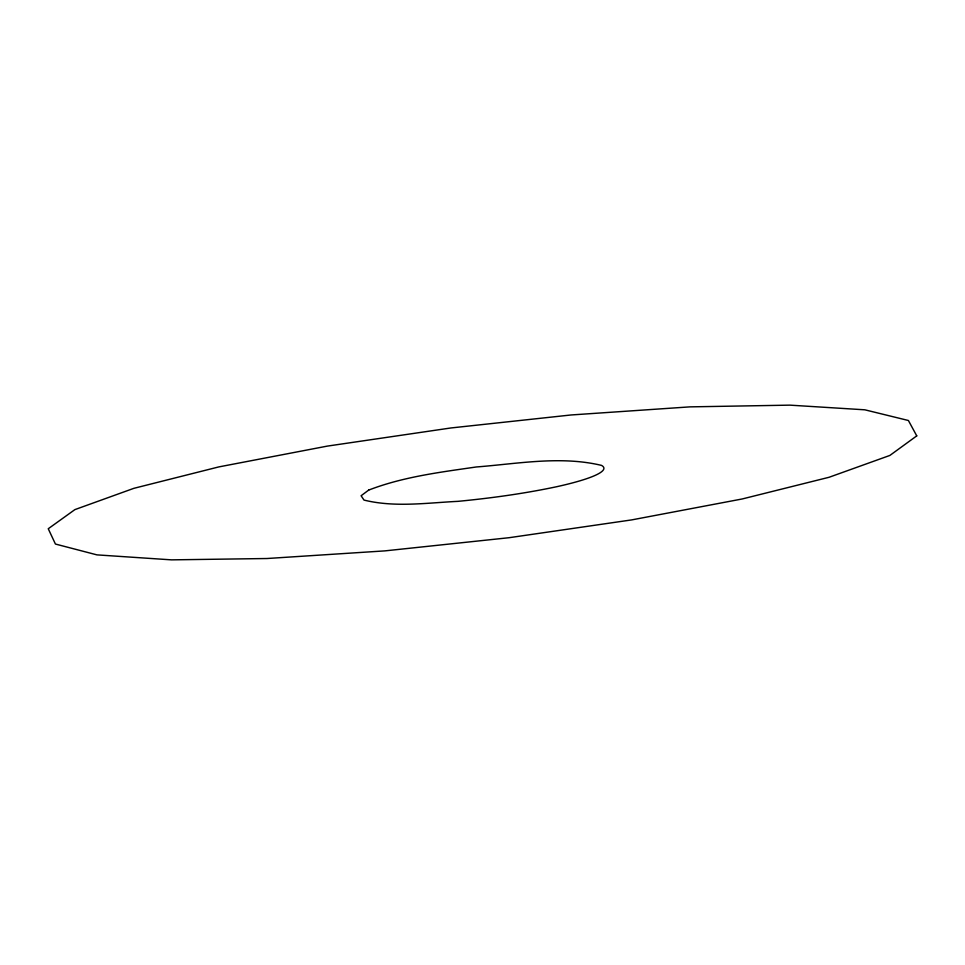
<?xml version="1.0" encoding="UTF-8"?>
<svg xmlns="http://www.w3.org/2000/svg" width="965" height="965" viewBox="0 0 965 965"><rect width="100%" height="100%" fill="white"/><g stroke="black" fill="none" stroke-linecap="round" stroke-linejoin="round"><path stroke-width="1.45" d="M368.69 490.087L361.103 495.745L363.998 500.075C394.721 507.662 426.856 502.874 458.025 501.342C490.908 498.181 523.657 493.67 555.997 486.867A122.06 16.14 -6.8 0 0 601.497 465.383C560.556 455.589 517.638 463.779 476.288 466.976C440.016 472.235 403.093 476.806 368.69 490.087M916.75 435.878L889.863 455.444L829.068 477.277L742.169 498.977L631.653 519.906L509.134 537.698L384.866 550.882L266.979 558.518L171.541 559.857L96.958 554.875L55.427 544.043L48.25 528.748L74.884 509.617L133.882 488.326L218.79 466.915L327.34 446.107L450.908 427.965L571.051 414.974L689.939 406.868L789.901 405.143L864.845 409.811L908.403 420.499L916.75 435.878"/></g></svg>
